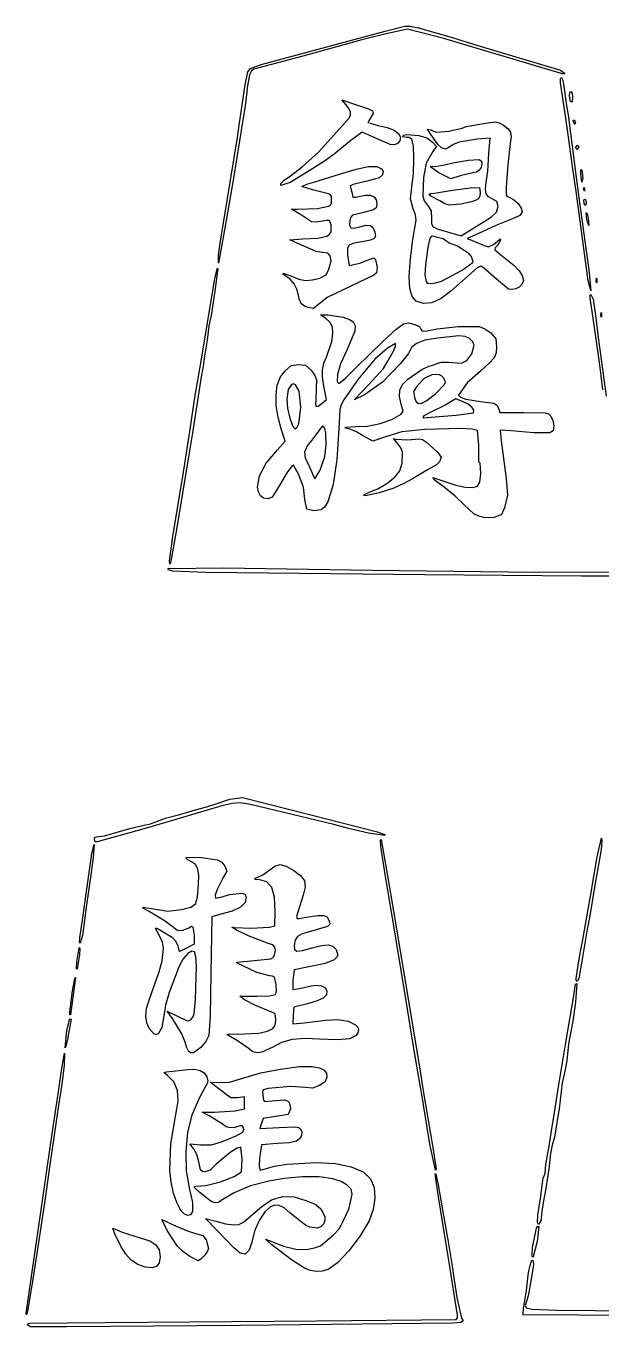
# Model space of a CAD drawing. Extents: x 42 to 612, y 45 to 848.
# Drawn here: x 351.7 to 449.2, y 491.2 to 711.7 of the extents above; entities that cross this region are included whole.
import ezdxf

# ---------------------------------------------------------------- set-up
doc = ezdxf.new("R2010")
doc.units = 0
doc.layers.get('0').update_dxf_attribs({"linetype": 'CONTINUOUS'})

msp = doc.modelspace()

# ---------------------------------------------------------------- linework, layer by layer
at = {"color": 7}
for points in [[(384.270515, 672.835417), (384.556265, 674.952083), (387.478429, 692.811458), (387.739625, 694.53125), (388.813649, 701.781564), (389.265504, 703.957521), (389.673333, 704.505446), (391.482395, 705.202695), (406.4, 709.227592), (412.485417, 710.851779), (415.814404, 711.72506), (416.673348, 711.732998), (418.171974, 711.439694), (423.8625, 709.760386), (428.228125, 708.438843), (442.184896, 704.259958), (442.9125, 703.731268), (442.805846, 703.588017), (442.549386, 703.609819), (440.234282, 704.315341), (436.297917, 705.498065), (429.023727, 707.649191), (422.421182, 709.594757), (416.275123, 711.200005), (412.659856, 710.406255), (409.475755, 709.612505), (408.579214, 709.364876), (399.388542, 706.830459), (390.247029, 704.44577), (389.865896, 704.110566), (389.530908, 703.436339), (389.202083, 701.619303), (388.826587, 698.59538), (387.337909, 689.107297), (386.815965, 685.932297), (385.592611, 678.788547), (384.265831, 671.52983), (384.270594, 672.835422)], [(443.882648, 698.940973), (443.712203, 699.88334), (443.794092, 700.394036), (443.970833, 700.616667), (444.157709, 700.344643), (444.235417, 699.690625), (444.173213, 698.844742), (443.882648, 698.940973)], [(417.73049, 665.11106), (417.060195, 665.895094), (416.665939, 667.26094), (416.549284, 669.198171), (416.711897, 671.696364), (417.150815, 675.216619), (417.728374, 678.806441), (417.619286, 679.706437), (417.2594, 680.742955), (416.784764, 682.436127), (417.013972, 684.420373), (417.289536, 686.760525), (417.37788, 689.278538), (417.280169, 691.394908), (416.997568, 692.530127), (416.592226, 692.811231), (416.142567, 692.854644), (415.517939, 692.960784), (415.609008, 693.225915), (416.185482, 693.363191), (418.206846, 693.201534), (419.555189, 692.775972), (420.473108, 692.09661), (421.208359, 691.309525), (420.582487, 690.472968), (419.45769, 688.508299), (418.975963, 686.064536), (418.866346, 682.949681), (419.129792, 682.097855), (419.656525, 681.363165), (420.303325, 680.381603), (420.372884, 679.123991), (420.356744, 678.216798), (420.640695, 677.678056), (421.507444, 677.276824), (423.239724, 676.782164), (425.394676, 676.192349), (427.085601, 677.225838), (429.296248, 678.597637), (430.529894, 679.388349), (431.348912, 680.203734), (431.644848, 681.135719), (431.410004, 681.962499), (430.63668, 682.46226), (429.997579, 682.761435), (429.62748, 683.296031), (429.511222, 684.107915), (429.633724, 685.238954), (429.893465, 687.122869), (430.085923, 690.120916), (430.288515, 692.722085), (428.067893, 692.530672), (425.051432, 692.030215), (424.001274, 691.64051), (423.26261, 691.159575), (422.733391, 690.848938), (422.058862, 691.105756), (421.428915, 691.640024), (420.910782, 692.37202), (419.98474, 693.790885), (419.647132, 694.239695), (420.158704, 694.137487), (421.18407, 693.742509), (423.280655, 693.88409), (425.522073, 694.445438), (426.24412, 694.705288), (429.154537, 695.188509), (431.120471, 695.483044), (431.837809, 695.31338), (432.562212, 694.917796), (433.336621, 694.320668), (433.742888, 693.714608), (433.84089, 692.935058), (433.690527, 691.817453), (433.260712, 688.181202), (432.979539, 684.41515), (432.97557, 683.101104), (433.14919, 682.864959), (433.491428, 682.740816), (434.261445, 682.347172), (435.008787, 681.662295), (435.555946, 680.886505), (435.725358, 680.220123), (435.329753, 679.61524), (434.049329, 679.035591), (431.271204, 677.91638), (428.228495, 676.535347), (426.376412, 675.702635), (427.434745, 675.313504), (429.249099, 674.53732), (430.02454, 674.297044), (430.884039, 674.693458), (431.893054, 675.557365), (431.993596, 675.676886), (432.044078, 675.456064), (431.535787, 674.555161), (431.13923, 674.134222), (431.073375, 673.797746), (432.074611, 672.961559), (434.357251, 671.16701), (435.190027, 670.247903), (435.69128, 669.436883), (435.926891, 668.595374), (435.647491, 667.919728), (435.215242, 667.459914), (434.657818, 667.165089), (434.030649, 667.054247), (433.389273, 667.146383), (431.337482, 668.823918), (429.189991, 670.769063), (428.736628, 671.012459), (428.062575, 670.72133), (423.641732, 666.819281), (421.980334, 665.546815), (420.423737, 664.832872), (418.998347, 664.685075), (417.73057, 665.11106)], [(444.404327, 695.457292), (444.372048, 695.737583), (444.508308, 695.854167), (444.764583, 695.457292), (444.660602, 695.060417), (444.404327, 695.457292)], [(444.764583, 691.075987), (445.029167, 691.488478), (445.216042, 691.48279), (445.29375, 691.2395), (445.029167, 690.827009), (444.764583, 691.075977)], [(421.613542, 686.874439), (420.224029, 687.807402), (420.263029, 687.975103), (420.799683, 687.932589), (422.254892, 688.169696), (424.259375, 688.575357), (426.620067, 688.979196), (428.456196, 689.109681), (428.797985, 688.851754), (428.889583, 688.34068), (428.773299, 687.749156), (428.450798, 687.279566), (427.96169, 686.969932), (427.345607, 686.85827), (425.185417, 686.329103), (423.601647, 685.820206), (421.613542, 686.874439)], [(445.848793, 685.270833), (445.671046, 686.59375), (445.635803, 687.439673), (445.836119, 687.315652), (446.013893, 685.992736), (445.848793, 685.270833)], [(421.745833, 682.095833), (420.224479, 682.888451), (419.89375, 683.154167), (420.169869, 683.341029), (420.833709, 683.41875), (423.566934, 683.826618), (426.926454, 684.289639), (428.492708, 684.344792), (428.572374, 683.528507), (428.541206, 682.915994), (428.300859, 682.458344), (427.834822, 682.137354), (427.126585, 681.934816), (425.317708, 681.557771), (423.364925, 681.365832), (422.59594, 681.603198), (421.745833, 682.095833)], [(446.108667, 684.102248), (446.161689, 684.376909), (446.268528, 684.262101), (446.247626, 683.754983), (446.10864, 684.102248)], [(446.228047, 681.644224), (446.187116, 682.283632), (446.374361, 682.371847), (446.51504, 682.264852), (446.548722, 681.653521), (446.42106, 681.305547), (446.228047, 681.644235)], [(446.645877, 678.805057), (446.556739, 680.086638), (446.736761, 679.941292), (446.910037, 679.185427), (446.991237, 677.948675), (446.645877, 678.805057)], [(422.036214, 668.502812), (425.522152, 670.377604), (427.420405, 671.702979), (427.122008, 672.670393), (426.759714, 673.146612), (426.414539, 673.356223), (425.402031, 674.025994), (424.670564, 674.49315), (424.0158, 674.687452), (423.450835, 674.843371), (422.935294, 675.218241), (422.343527, 675.637635), (421.379888, 675.882332), (420.553065, 676.135705), (420.27729, 676.041878), (420.062237, 675.730495), (419.721374, 674.243421), (419.344422, 671.251197), (419.213877, 669.556163), (419.339924, 668.918999), (419.45388, 668.452649), (419.607127, 668.156237), (420.232046, 668.06858), (421.113426, 668.1855), (422.036108, 668.502812)], [(375.972911, 621.109375), (376.614023, 625.585252), (378.202105, 635.39751), (379.547379, 643.731885), (380.214023, 648.456417), (380.708318, 651.366834), (381.254921, 654.579802), (383.611459, 668.602718), (383.979785, 670.34024), (384.097895, 670.694059), (384.148483, 670.616486), (383.664799, 666.780028), (383.019453, 662.643071), (382.641602, 660.92328), (382.521957, 659.917498), (382.357466, 658.46229), (381.924131, 655.798816), (381.66693, 654.059499), (381.285956, 651.914442), (380.485459, 646.774593), (379.842866, 642.805843), (379.171009, 638.704802), (377.144169, 626.403132), (376.210296, 621.054024), (376.025325, 620.500119), (375.972917, 621.109375)], [(448.246103, 668.602036), (448.285314, 668.97204), (448.379559, 668.932765), (448.379559, 668.271307), (448.285314, 668.232032), (448.246103, 668.602036)], [(429.419941, 628.398672), (428.360655, 628.663044), (427.526476, 629.050288), (425.899871, 630.587226), (424.37894, 632.067914), (422.478465, 633.572203), (421.025585, 634.673213), (420.580794, 635.184335), (422.761913, 634.48856), (424.462681, 633.905921), (426.051768, 633.572388), (427.342723, 633.513386), (428.149094, 633.754342), (428.515992, 634.439533), (428.694241, 635.878602), (428.575999, 637.645648), (428.392934, 637.844086), (428.374942, 640.703014), (428.122133, 643.170201), (427.270201, 643.418433), (425.305908, 643.538713), (419.233403, 643.368718), (415.312093, 642.971499), (412.545795, 642.111683), (410.392668, 641.349815), (408.788738, 642.296282), (407.553372, 643.007482), (406.515358, 643.388376), (405.796062, 643.584142), (405.807704, 643.767763), (407.534507, 643.868304), (409.516183, 643.934397), (411.632956, 644.352386), (413.61696, 645.049431), (415.20028, 645.952665), (415.532967, 646.450479), (415.233035, 647.643062), (414.938263, 648.939176), (415.005599, 650.008357), (415.462588, 650.95665), (416.336797, 651.889995), (418.714317, 653.49673), (419.910445, 654.083523), (420.728272, 654.314398), (421.402616, 654.605016), (422.027006, 654.778795), (423.24147, 654.746013), (425.437961, 654.607662), (426.341355, 655.025095), (427.201939, 656.182542), (427.567831, 657.656864), (427.343041, 658.195084), (426.802603, 658.749384), (426.060314, 659.098784), (424.993091, 659.224898), (421.350122, 658.813548), (419.233456, 658.462491), (417.83471, 657.919031), (416.984498, 657.234305), (416.433317, 656.233791), (415.102966, 654.538738), (412.043642, 651.367337), (408.993499, 649.203363), (407.253281, 648.347012), (409.674113, 650.940484), (412.221997, 653.708053), (412.82911, 654.757125), (413.906123, 656.59926), (414.232672, 657.463458), (414.254368, 657.92635), (412.916661, 657.141955), (410.766657, 655.25179), (407.937679, 651.899467), (405.486658, 648.366485), (405.057663, 647.55141), (404.818956, 646.724217), (404.643246, 643.471694), (404.3358, 638.250777), (403.695323, 634.029455), (402.78349, 631.092184), (402.245089, 630.193897), (401.661974, 629.723282), (400.40851, 629.578608), (399.241777, 629.850018), (398.918747, 631.489852), (398.649349, 633.544606), (397.813953, 635.802005), (396.999725, 637.288355), (396.618539, 637.026126), (395.970522, 636.182529), (394.194956, 633.217026), (393.348395, 631.885907), (392.642699, 631.571794), (391.907474, 631.721495), (391.367804, 632.12935), (391.025724, 632.753344), (390.883193, 633.551486), (391.205085, 635.502232), (392.349646, 637.645648), (394.291132, 639.87344), (395.553115, 641.348677), (394.881523, 643.444389), (394.360718, 645.404819), (394.051684, 647.418827), (394.01459, 649.295252), (394.234961, 650.8428), (394.73214, 652.1382), (395.525466, 653.258129), (396.561919, 654.187134), (397.803635, 654.380226), (399.028364, 654.236769), (399.969302, 653.386954), (400.599169, 652.509728), (400.884099, 651.822923), (400.766148, 648.427419), (400.696695, 647.600252), (400.817794, 647.238434), (401.175035, 647.314793), (401.814004, 647.802129), (402.548143, 648.43361), (402.114517, 650.682939), (401.871154, 652.259829), (401.860306, 653.485273), (402.103987, 654.581204), (402.624528, 655.769606), (403.485403, 658.283148), (403.666166, 659.60194), (403.55864, 660.669732), (403.153827, 661.519881), (402.442892, 662.185752), (401.560374, 662.781065), (402.723985, 662.769846), (405.40977, 662.387788), (406.48173, 662.014114), (407.0926, 661.594147), (407.40031, 660.900055), (407.352447, 660.001403), (406.040908, 656.928905), (404.913597, 654.472143), (404.434357, 652.660752), (404.357628, 651.435546), (404.629858, 651.139398), (405.665146, 651.936032), (407.615708, 653.851377), (412.095976, 658.28314), (414.325514, 660.305515), (415.589667, 661.253681), (416.470227, 661.433711), (417.549092, 661.151676), (418.319003, 660.804606), (418.571971, 660.37456), (418.758158, 660.018127), (419.564159, 660.041886), (421.303027, 660.41501), (424.847385, 660.824532), (428.430743, 660.825855), (429.38954, 660.431284), (430.377256, 659.726421), (431.227389, 658.729738), (431.385371, 657.411928), (431.312558, 656.353497), (430.961244, 655.505243), (430.132173, 654.56531), (428.626138, 653.231863), (426.377179, 651.265533), (424.921971, 649.152121), (425.273496, 648.837981), (426.169481, 648.513364), (428.643124, 648.10146), (430.930764, 647.818859), (431.415216, 647.497443), (431.690992, 646.970261), (431.946288, 646.244482), (435.998038, 646.244482), (439.569516, 646.159868), (440.189964, 645.973602), (440.555671, 645.619854), (440.922384, 644.88537), (441.061554, 643.971261), (440.940402, 643.099089), (440.380702, 642.776377), (437.668723, 642.787489), (433.811892, 643.102238), (431.986187, 643.235085), (432.161236, 641.432531), (432.984593, 635.016465), (433.240947, 632.23834), (432.742869, 630.083785), (432.206003, 628.920994), (430.963811, 628.407385), (429.419888, 628.398654)], [(449.039694, 662.78125), (449.078906, 663.151254), (449.17315, 663.111979), (449.17315, 662.450521), (449.078906, 662.411246), (449.039694, 662.78125)], [(397.90497, 644.326279), (398.219824, 647.13761), (397.960189, 649.870755), (397.326935, 650.925358), (396.971388, 651.062068), (396.623646, 650.960124), (396.053045, 650.105547), (395.817804, 648.492038), (395.969569, 646.934171), (396.342949, 645.292458), (396.815098, 643.994095), (397.263117, 643.466384), (397.602525, 643.718981), (397.90497, 644.326279)], [(419.580801, 648.280054), (421.113559, 649.473669), (422.505875, 650.939566), (422.724792, 651.43738), (422.433618, 652.064019), (422.058174, 652.457904), (421.580363, 652.678699), (420.413259, 652.62864), (419.123495, 651.969034), (417.902231, 650.755099), (417.328165, 649.783125), (417.485327, 648.748181), (417.776819, 648.044919), (418.164063, 647.745675), (418.735801, 647.830686), (419.580801, 648.280054)], [(424.538378, 645.758892), (427.476311, 646.17823), (427.51293, 646.633631), (427.184794, 647.154411), (426.567732, 647.65831), (425.737708, 648.06299), (424.478212, 648.515904), (422.649571, 647.465164), (420.104173, 646.237365), (419.04584, 645.646206), (418.910003, 645.430677), (419.011391, 645.329579), (420.229295, 645.41033), (424.538378, 645.758892)], [(401.512114, 636.443019), (402.306552, 638.758123), (402.525151, 640.688259), (402.474245, 642.738144), (402.280014, 643.537742), (402.016357, 643.913741), (401.707456, 643.764569), (401.360481, 643.274005), (400.231451, 641.746592), (399.291307, 640.568852), (398.866545, 639.507741), (398.943036, 638.47867), (399.506678, 637.397106), (400.17155, 635.859613), (400.581865, 634.999717), (401.512114, 636.443019)], [(408.877241, 632.295456), (409.816776, 632.746041), (411.254972, 633.287749), (412.805615, 634.208181), (414.157795, 635.292576), (415.000625, 636.32625), (415.356913, 637.623211), (415.422636, 639.513845), (415.154666, 640.250339), (414.535937, 641.072875), (413.895805, 641.79532), (414.3375, 641.734122), (416.290919, 641.577912), (418.329295, 641.76238), (418.852271, 641.64927), (419.51992, 641.201701), (421.410553, 639.438518), (422.010417, 638.64961), (421.708501, 637.856495), (421.204655, 637.38125), (419.692587, 636.50585), (417.115625, 635.002725), (415.660417, 634.210563), (413.947742, 633.387021), (411.495346, 632.609992), (409.469537, 632.181182), (408.937513, 632.125355), (408.877241, 632.295456)], [(444.863881, 550.267188), (445.163469, 552.185417), (445.558069, 554.566667), (445.944731, 556.551042), (447.282094, 564.223958), (448.442794, 570.911011), (449.129176, 574.086011), (449.217256, 573.618069), (449.091976, 572.178656), (448.466871, 568.589583), (448.08185, 566.472917), (447.162661, 560.916667), (446.741153, 558.667708), (445.833103, 553.24375), (445.327511, 550.267188), (445.011334, 549.804167), (444.851525, 549.940189), (444.863961, 550.267188)], [(360.769747, 557.2125), (361.292008, 560.652083), (362.074275, 566.208333), (362.811669, 571.460551), (363.183858, 573.000188), (363.026378, 570.800098), (362.630032, 567.795833), (361.931717, 562.76875), (361.226232, 557.609375), (360.851027, 556.286458), (360.710374, 556.403669), (360.769747, 557.2125)], [(390.084522, 537.885217), (389.290772, 538.503654), (387.482239, 539.743438), (385.682225, 540.801507), (386.109766, 540.90107), (387.436122, 540.868791), (391.08216, 541.051512), (392.597455, 541.376103), (393.50151, 541.794224), (393.847638, 542.397474), (393.96453, 543.362621), (393.867852, 544.302738), (393.434067, 544.512235), (390.399773, 545.764879), (388.650771, 546.697853), (387.879114, 547.272766), (390.773894, 547.313776), (392.902202, 547.374233), (393.930611, 547.554944), (394.069623, 548.14761), (394.012394, 549.264046), (393.736301, 550.527564), (393.440841, 550.700019), (392.906197, 550.74611), (390.78953, 551.330125), (388.275989, 552.477517), (387.44951, 552.868994), (387.316186, 552.992581), (387.416913, 553.084762), (390.87208, 553.389033), (393.139983, 553.633137), (393.527889, 553.860097), (393.731036, 554.251257), (393.914365, 555.03191), (393.821364, 555.632223), (393.467669, 556.017721), (392.868944, 556.153902), (389.437695, 557.447794), (387.439482, 558.40675), (386.556197, 558.988516), (386.993104, 558.953273), (389.762762, 558.799074), (392.906197, 559.011349), (393.832239, 559.221693), (393.857639, 561.590402), (393.734078, 564.057006), (393.280635, 565.737057), (392.465534, 566.696648), (391.257049, 567.001819), (390.556327, 567.074473), (390.392735, 567.266402), (391.053717, 567.530985), (391.764255, 567.841871), (392.773985, 568.589319), (393.801785, 569.342773), (394.711872, 569.595714), (395.724142, 569.348938), (397.058436, 568.603077), (398.227047, 567.718072), (398.839928, 566.823648), (398.951847, 565.772803), (398.617546, 564.41848), (398.061736, 562.636247), (397.636683, 561.370983), (397.459861, 560.777655), (397.570008, 560.473886), (398.004718, 560.436157), (398.80159, 560.640891), (401.089495, 560.985009), (402.111369, 560.946565), (402.680329, 560.756726), (403.080141, 559.926411), (403.112102, 559.482308), (402.735309, 559.13356), (399.844339, 558.250196), (398.456759, 557.840356), (397.657558, 557.415091), (397.265472, 556.818932), (397.099155, 555.896463), (397.132519, 555.195237), (397.533521, 554.909143), (398.478216, 555.0145), (400.142684, 555.487681), (401.726585, 555.907549), (402.850059, 556.006397), (403.631215, 555.776051), (404.188189, 555.208361), (404.460472, 554.249299), (404.272433, 553.837634), (403.860423, 553.465974), (402.341159, 552.826978), (399.855875, 552.300854), (397.089842, 551.757559), (396.875026, 550.029671), (396.875026, 548.434525), (397.999506, 548.608568), (399.961894, 549.041955), (400.899074, 549.189037), (401.738306, 549.07008), (402.359389, 548.723423), (402.642229, 548.187351), (402.543962, 547.51822), (402.016542, 546.968124), (400.978185, 546.482958), (399.347002, 546.008613), (397.007318, 545.425789), (396.926753, 544.025561), (396.84616, 542.625306), (398.778836, 542.789586), (402.471943, 543.241733), (404.442745, 543.339258), (406.215506, 543.044724), (407.495375, 542.444517), (407.858357, 542.056796), (407.987526, 541.625076), (407.896139, 541.088157), (407.614967, 540.653049), (406.441037, 540.078216), (404.381335, 539.88044), (401.351512, 540.039507), (398.879642, 540.140551), (396.749826, 539.947617), (394.948225, 539.458323), (393.46087, 538.670235), (391.638129, 537.800894), (390.815909, 537.721122), (390.084601, 537.88527)], [(360.274209, 553.111458), (360.65669, 555.492708), (360.734636, 555.566262), (360.765064, 555.342848), (360.71048, 554.301978), (360.329771, 551.920833), (360.255159, 551.792563), (360.220154, 551.966977), (360.274209, 553.111458)], [(438.342617, 510.167864), (438.727903, 512.304109), (438.845351, 512.973135), (439.064903, 514.819768), (439.276516, 516.46582), (439.439315, 516.820891), (439.598514, 517.311455), (439.734351, 518.742321), (440.11887, 520.963737), (440.271932, 521.889778), (440.754082, 524.800195), (441.185538, 527.57832), (441.887504, 531.943945), (442.541448, 536.044987), (443.055666, 539.087695), (443.841399, 543.717903), (444.386176, 547.025195), (444.631604, 548.612695), (444.745428, 549.35591), (444.987415, 549.432903), (444.730346, 546.308439), (444.290344, 543.056445), (443.98819, 541.601237), (443.557131, 539.219987), (443.26003, 536.338463), (442.868738, 534.325195), (442.51454, 532.605403), (441.983786, 528.22004), (441.633742, 526.235665), (441.183633, 523.411133), (440.7721, 522.02207), (440.520799, 520.633008), (440.254628, 518.05332), (439.691939, 514.352858), (439.436907, 513.221499), (439.079587, 511.233394), (438.857575, 509.206791), (438.482502, 508.594704), (438.304146, 508.934508), (438.342617, 510.167864)], [(358.265677, 538.55911), (358.570371, 541.470876), (359.085303, 543.453902), (359.294642, 543.387756), (358.680808, 540.021277), (358.393921, 538.796468), (358.303142, 538.522413), (358.265677, 538.55911)], [(351.663741, 493.580155), (353.582314, 506.809322), (355.888766, 522.419739), (357.185436, 531.150989), (357.737331, 535.053593), (358.182598, 537.63328), (358.130449, 535.596888), (357.720291, 532.341614), (357.219303, 529.166614), (355.60082, 517.921822), (354.94005, 513.423905), (353.871292, 506.280155), (352.687149, 498.607239), (351.915783, 493.933612), (351.735443, 493.2689), (351.663741, 493.580155)], [(352.359897, 491.27447), (351.907803, 491.61065), (351.986199, 491.785063), (352.281368, 491.860417), (365.047514, 491.974637), (400.844792, 492.259302), (424.558444, 492.521081), (424.739842, 492.766615), (424.75757, 493.22863), (423.324983, 502.179167), (421.472291, 513.611363), (420.978076, 517.183238), (421.026627, 517.229884), (421.136905, 516.890767), (421.493961, 515.295356), (422.412779, 510.116667), (423.108527, 506.015625), (423.775304, 501.914583), (424.006312, 500.327083), (424.666791, 496.226042), (425.463346, 492.698273), (425.715705, 492.269357), (425.294462, 491.99882), (423.929768, 491.885473), (388.01258, 491.45489), (358.511538, 491.229333), (352.359976, 491.27447)], [(386.871051, 504.625769), (383.980002, 507.611089), (382.059392, 509.636051), (383.845329, 509.169855), (385.473231, 508.723053), (386.8792, 508.533956), (387.714675, 508.602747), (388.531497, 508.979249), (391.583175, 511.623231), (393.24751, 512.761548), (395.113563, 513.327915), (397.085317, 513.3086), (399.066703, 512.690004), (400.786494, 511.963326), (401.622234, 511.247919), (402.276045, 509.960404), (402.283718, 509.268413), (402.034005, 508.651748), (401.580562, 508.192564), (400.977126, 507.973013), (399.735066, 508.119989), (398.992751, 508.512286), (398.290732, 509.078918), (396.372503, 510.583233), (395.381533, 511.407145), (394.569315, 511.830399), (393.832054, 511.885036), (393.0659, 511.603096), (392.097921, 510.72333), (391.157116, 509.263676), (390.378183, 507.478348), (389.8959, 505.621555), (389.475054, 504.233101), (388.802854, 503.595164), (387.920971, 503.721449), (386.871078, 504.625716)], [(379.399218, 503.203263), (378.250873, 504.048474), (377.276413, 505.01042), (375.596706, 507.574762), (374.651058, 509.462881), (377.085728, 508.328427), (379.129131, 507.445089), (380.623154, 507.005061), (381.605314, 506.740636), (382.157235, 505.976281), (382.588558, 504.531233), (382.374299, 503.980397), (381.868892, 503.28785), (381.278342, 502.695157), (380.808627, 502.443909), (379.399218, 503.203263)], [(371.872933, 501.38121), (370.601081, 501.827059), (369.487265, 502.556754), (368.544131, 503.559657), (367.784221, 504.825159), (366.722554, 507.007971), (366.355048, 508.000159), (367.935775, 507.312295), (371.160543, 506.259148), (372.624324, 505.816738), (373.626592, 505.170943), (374.202325, 504.287843), (374.386475, 503.133598), (374.239843, 502.125456), (373.785977, 501.507072), (373.003974, 501.263867), (371.872933, 501.38121)]]:
    msp.add_lwpolyline(points, close=True, dxfattribs=at)
for points in [[(446.912365, 668.518607), (444.893806, 683.286405), (444.245259, 687.916614), (443.436719, 693.737447), (442.780658, 698.367655), (442.225933, 702.127832), (442.212439, 702.816296), (442.34825, 702.997864), (442.582591, 702.550967), (442.778489, 701.47651), (443.193884, 698.632239), (443.565227, 696.250989), (444.876502, 686.06453), (445.420194, 681.831197), (447.047832, 669.982634), (447.340752, 666.856503), (446.912233, 668.518607), (446.912233, 668.518607)], [(394.828527, 684.69851), (394.818473, 685.022517), (395.417066, 685.610344), (396.475955, 686.329159), (398.45824, 687.843036), (401.240995, 690.40765), (404.281455, 693.750152), (406.331976, 696.071495), (406.612566, 696.564348), (406.624208, 697.138248), (406.375261, 697.752163), (405.87385, 698.365057), (405.178869, 699.218886), (407.299663, 698.51057), (409.68205, 697.706242), (410.337979, 697.346771), (410.459185, 696.919993), (410.105781, 696.312851), (409.575265, 695.403145), (411.301406, 694.872216), (412.850171, 694.517418), (414.016481, 694.056315), (414.770014, 693.5049), (415.080476, 692.87916), (415.000625, 692.269989), (414.591262, 691.801594), (414.062862, 691.576293), (413.357219, 691.642254), (410.633598, 692.855887), (408.580775, 693.736201), (406.705276, 692.34843), (403.875928, 690.033325), (402.375926, 688.955974), (399.936309, 687.337647), (398.462765, 686.471682), (396.395258, 685.226457), (394.828421, 684.69851), (394.828421, 684.69851)], [(399.482204, 664.026437), (398.846066, 664.236024), (398.353598, 664.643853), (398.009586, 665.244108), (397.818901, 666.030974), (397.563155, 667.107338), (397.091641, 668.0323), (396.405709, 668.803889), (395.506681, 669.420138), (395.162722, 669.683372), (395.20405, 669.853084), (396.788719, 669.279583), (397.891318, 668.821362), (399.007304, 668.627385), (400.18036, 668.695238), (401.454223, 669.022517), (402.533855, 669.553176), (402.969624, 670.543871), (403.335596, 671.909375), (403.198753, 672.769271), (402.80291, 673.250932), (401.844457, 673.366327), (400.804459, 673.511075), (399.917708, 673.891493), (397.734896, 674.85201), (396.345833, 675.490201), (398.528646, 675.675684), (401.110926, 675.760129), (402.649425, 676.118922), (403.085062, 676.429406), (403.329114, 676.84232), (403.334934, 678.020575), (403.088978, 678.765975), (402.596059, 678.796828), (400.896085, 678.464935), (400.049947, 678.567242), (398.330155, 679.69457), (396.610364, 680.688012), (397.734843, 680.670126), (401.047347, 680.830011), (402.892498, 681.171406), (403.236483, 681.392132), (403.385867, 681.718852), (403.398302, 682.88485), (403.134539, 683.213015), (402.692976, 683.365894), (400.209464, 683.995243), (398.384712, 684.545153), (399.247651, 684.907992), (400.442456, 685.270831), (404.780433, 686.608919), (407.599409, 687.469854), (409.666996, 687.90671), (411.071616, 687.931237), (411.901772, 687.555196), (412.170324, 687.101004), (412.03589, 686.530954), (411.467221, 685.975334), (410.07075, 685.579197), (407.060823, 684.877951), (406.593331, 684.636804), (406.63077, 684.404897), (406.929008, 683.334967), (407.03074, 682.725928), (407.52432, 682.743311), (409.178654, 683.065785), (410.04445, 683.04319), (410.681858, 682.737406), (411.05201, 682.181638), (411.116039, 681.409105), (410.957104, 680.925899), (410.552979, 680.577014), (408.6488, 680.089403), (406.950836, 679.681574), (406.65998, 679.341008), (406.510569, 678.766645), (406.444238, 677.954601), (406.666938, 677.533215), (407.237406, 677.466318), (408.21438, 677.717736), (409.252949, 677.967529), (409.99373, 677.906085), (410.483897, 677.516084), (410.770731, 676.780214), (410.843651, 676.131469), (410.633836, 675.718679), (410.025056, 675.444256), (408.901133, 675.210608), (407.199941, 674.910404), (406.390157, 674.614456), (406.144413, 674.058501), (406.135152, 672.978278), (406.398307, 671.116503), (408.214618, 671.513408), (410.25572, 672.344638), (410.600631, 672.423807), (410.889662, 672.156678), (411.162235, 670.815953), (411.04992, 669.872192), (410.566923, 669.509665), (402.695569, 665.724763), (400.371257, 663.879223), (399.48194, 664.026435), (399.48194, 664.026437)], [(449.40238, 650.081247), (449.11999, 652.462497), (448.830536, 654.711456), (447.816626, 661.816288), (447.247375, 665.586601), (447.21118, 666.034524), (447.347652, 666.220831), (447.72262, 665.41705), (448.102747, 663.045831), (448.374209, 660.929164), (448.604317, 658.944789), (449.92263, 649.022914)], [(445.754437, 618.47399), (419.232339, 618.704257), (382.043882, 619.082849), (376.556265, 619.359683), (375.762224, 619.553331), (375.762224, 619.79651), (385.03706, 619.897184), (410.36848, 619.511527), (437.922479, 619.17884), (453.427751, 619.233582)], [(450.429069, 618.461211), (445.75412, 618.473911), (445.75412, 618.473911)], [(363.272917, 573.879028), (363.345942, 574.231241), (363.521519, 574.28802), (364.948364, 574.488389), (369.225195, 575.707298), (371.676189, 576.2625), (372.735369, 576.526448), (375.276348, 577.448601), (377.731443, 578.114583), (379.992758, 578.776042), (382.435179, 579.43914), (383.720393, 579.824665), (386.19012, 580.681862), (388.330863, 580.948588), (396.345833, 578.954688), (410.960755, 575.197552), (412.461075, 574.722387), (412.529655, 574.624306), (412.437262, 574.53866), (409.7011, 574.918575), (406.30684, 575.718464), (403.802718, 576.385531), (392.509375, 579.115476), (389.685715, 579.799), (387.948144, 580.072553), (386.566463, 579.97807), (384.810556, 579.557462), (373.591667, 576.246731), (371.475, 575.632739), (363.735937, 573.458816), (363.376766, 573.474691), (363.272917, 573.87916), (363.272917, 573.87916)], [(420.054775, 522.219158), (418.813245, 529.958221), (418.064897, 534.456137), (417.259611, 539.086346), (416.045888, 546.494679), (413.677894, 560.914471), (412.503408, 567.910054), (411.770592, 572.644958), (411.695291, 573.662493), (411.805226, 573.855559), (412.864274, 568.056765), (413.927846, 561.708221), (415.654913, 551.257179), (418.429996, 534.588429), (418.96284, 531.281137), (420.565739, 521.623846), (421.109114, 518.390955), (421.126311, 517.893829), (421.015319, 517.787387), (420.054881, 522.219158), (420.054881, 522.219158)], [(379.200833, 537.950701), (378.883333, 538.561994), (378.641636, 539.525157), (378.039101, 540.922342), (376.487108, 543.502241), (375.601018, 544.776951), (377.442042, 543.852947), (378.942388, 543.120845), (379.303015, 543.149578), (379.64999, 543.389926), (379.945239, 543.731053), (380.137379, 544.281678), (380.37307, 546.761326), (380.541821, 552.344352), (380.445724, 553.968417), (380.22956, 554.802463), (379.765481, 554.951371), (379.079998, 554.511236), (378.310563, 553.608849), (377.594601, 552.371022), (375.888276, 547.917291), (375.317332, 545.77324), (375.022613, 543.972062), (374.67921, 542.013987), (374.104694, 540.962824), (373.750522, 540.794443), (373.362299, 540.873368), (372.515289, 541.800389), (372.103227, 542.779294), (371.964479, 543.906631), (372.09902, 545.192744), (372.506822, 546.647952), (373.477314, 549.407159), (374.158669, 551.259243), (374.70297, 553.312542), (374.954059, 555.455085), (374.770094, 556.476773), (374.269318, 557.499943), (373.591667, 558.782008), (373.678529, 558.869718), (374.049052, 558.717185), (376.300974, 557.340082), (376.996669, 556.697833), (377.377537, 555.826639), (377.609232, 554.84694), (378.907754, 555.504959), (380.20625, 556.162951), (380.20625, 557.613688), (379.97302, 558.986452), (379.679703, 559.092814), (379.266979, 558.814552), (378.142659, 558.419423), (377.517554, 558.397992), (377.16333, 558.535575), (375.246874, 559.986921), (372.416096, 561.684011), (371.575886, 562.167775), (371.451743, 562.408414), (373.27414, 562.120812), (375.70754, 561.730684), (378.019628, 562.001141), (379.561513, 562.407435), (380.368889, 562.973246), (380.718563, 564.104764), (380.887446, 566.208122), (380.919381, 567.780064), (380.758806, 568.869063), (380.36963, 569.594286), (379.715739, 570.074875), (378.903309, 570.542341), (378.81605, 570.806315), (381, 570.831451), (384.08192, 570.40616), (384.833442, 569.99169), (385.346575, 569.344149), (385.667409, 568.497561), (385.057756, 567.437138), (384.019002, 565.362778), (383.73222, 564.415199), (383.742009, 563.90704), (384.884824, 564.116802), (386.159322, 564.511243), (388.336181, 564.761327), (388.771553, 564.552121), (388.962874, 564.091455), (388.797483, 563.191395), (387.982381, 562.374018), (386.587206, 561.686657), (384.681518, 561.176752), (383.139024, 560.762468), (382.943312, 551.154309), (382.832901, 543.96595), (382.612027, 540.634846), (382.122997, 539.597653), (381.277707, 538.60319), (380.016597, 537.698474), (379.586913, 537.690536), (379.20078, 537.950569), (379.20078, 537.950569)], [(359.079956, 544.644792), (359.556021, 548.198966), (359.893682, 549.995593), (360.011501, 550.452819), (360.066376, 550.44594), (359.184652, 544.115493), (359.111283, 544.161795), (359.079956, 544.644659), (359.079956, 544.644659)], [(377.911228, 510.977515), (377.184708, 512.323953), (376.63165, 513.92328), (376.253587, 515.746709), (376.05208, 517.765348), (376.184874, 522.272869), (377.042362, 527.2151), (377.410927, 529.482976), (377.304988, 531.314925), (376.714332, 532.758729), (375.628852, 533.862174), (374.983666, 534.383165), (375.44846, 534.476616), (379.051899, 534.855155), (380.180347, 534.923339), (381.139435, 534.72297), (381.867436, 534.277676), (382.302623, 533.611032), (382.444837, 532.935418), (382.347391, 532.500099), (381.034793, 530.126919), (379.726402, 527.120908), (379.027029, 524.221657), (378.715244, 520.943231), (378.804196, 517.672558), (379.307064, 514.796617), (379.854777, 512.333743), (379.838109, 510.793259), (379.534526, 510.254462), (379.053593, 510.11119), (378.483204, 510.355003), (377.911334, 510.977515), (377.911334, 510.977515)], [(398.860539, 501.17203), (396.611581, 502.610755), (393.314132, 505.125117), (392.255825, 506.113759), (392.702574, 505.945325), (395.266704, 504.947449), (397.387313, 504.39447), (399.162429, 504.383358), (400.55673, 504.626695), (401.565666, 504.992931), (403.746811, 506.846919), (404.688728, 507.867973), (405.078248, 508.499269), (405.452395, 509.302068), (406.378013, 511.385899), (406.930331, 513.762969), (406.717474, 514.57815), (406.087633, 515.287525), (405.053853, 515.880853), (403.62923, 516.347895), (401.344315, 516.651002), (398.452896, 516.669787), (395.43609, 516.422852), (392.775123, 515.928742), (389.714555, 515.134834), (386.91275, 513.972704), (384.722767, 512.651163), (384.259005, 512.314957), (383.686659, 512.272677), (383.028084, 512.520644), (382.305586, 513.055076), (380.802727, 514.276155), (380.231306, 514.868292), (380.205641, 515.065354), (380.405825, 515.089166), (382.099873, 515.189655), (384.585951, 515.833254), (386.920184, 516.720217), (388.158672, 517.55085), (388.284641, 519.69461), (388.029847, 521.697056), (387.407256, 521.54119), (386.2392, 520.82864), (383.883191, 518.845271), (382.836314, 517.821571), (382.030235, 517.525079), (381.550439, 517.58297), (381.246777, 517.843585), (380.857284, 519.494373), (380.541001, 520.599379), (380.030884, 521.498142), (379.39091, 522.258687), (381.256937, 522.102265), (383.085022, 522.091946), (384.774043, 522.616853), (387.276208, 523.60994), (388.405264, 524.266901), (388.571343, 524.664834), (388.506811, 525.054274), (388.268289, 525.314069), (387.912319, 525.323065), (387.01263, 525.044458), (386.249413, 524.991171), (385.575387, 525.167251), (384.943218, 525.576774), (382.815491, 526.93697), (381.530304, 527.655076), (383.529761, 527.620944), (387.101636, 527.868806), (388.674054, 528.217659), (388.674054, 529.237601), (388.674054, 530.25757), (387.478191, 530.078262), (386.359612, 530.046909), (385.559961, 530.626188), (383.845409, 531.983262), (382.853221, 532.716925), (384.403732, 532.680228), (386.147416, 532.734044), (388.57092, 533.469294), (391.432971, 534.280666), (394.789898, 534.946701), (397.935609, 535.351143), (400.164035, 535.37776), (401.369239, 535.140165), (402.157221, 534.781575), (402.56923, 534.272225), (402.646383, 533.582298), (402.357458, 532.786775), (401.374054, 532.152304), (400.183429, 531.715266), (398.992804, 531.844911), (396.444735, 531.985829), (392.691937, 531.648458), (391.831513, 531.439173), (391.69975, 531.100136), (391.849054, 530.034791), (391.874719, 529.649849), (392.044396, 529.471043), (393.370329, 529.558065), (395.469216, 529.709565), (395.959462, 529.562695), (396.28744, 529.244825), (396.481088, 528.224512), (396.092204, 527.224308), (393.942332, 526.894557), (391.831195, 526.588117), (391.473029, 525.6285), (391.293376, 524.868325), (394.561854, 525.056841), (397.310293, 525.137592), (397.881025, 525.03787), (398.176512, 524.828267), (398.39691, 524.304578), (398.327483, 523.709424), (398.002734, 523.144459), (397.457216, 522.711415), (396.271671, 522.424554), (394.235808, 522.312397), (391.557484, 522.091894), (391.214636, 519.823144), (391.18458, 518.417836), (391.304992, 517.789742), (392.186689, 518.031836), (393.760775, 518.466388), (395.862731, 518.807462), (400.862932, 519.111124), (404.086086, 518.923852), (406.756896, 518.378705), (408.77363, 517.506585), (410.034555, 516.33837), (410.629338, 514.865673), (410.779225, 513.07664), (410.490273, 511.134598), (409.768596, 509.202796), (408.24277, 506.653059), (406.333431, 504.142428), (404.405624, 502.103681), (402.824368, 500.96965), (401.848003, 500.68689), (400.836209, 500.627676), (399.827538, 500.790078), (398.860433, 501.17211), (398.860433, 501.17211)], [(437.469227, 504.692867), (437.871235, 506.62377), (437.987228, 507.152936), (438.126743, 507.966874), (438.331054, 508.23532), (438.534942, 508.232675), (438.261892, 505.697252), (437.575854, 503.104838), (437.455786, 503.087905), (437.398901, 503.333385), (437.469227, 504.691915), (437.469227, 504.691915)], [(456.670728, 493.118722), (445.293644, 493.251014), (435.900936, 493.315572), (435.944169, 494.373905), (436.419625, 497.416614), (436.742602, 500.002625), (436.862458, 500.745839), (437.091667, 501.65), (437.35625, 502.576042), (437.559741, 502.4687), (437.607551, 501.846744), (437.246183, 499.3522), (436.711143, 496.510627), (436.313898, 495.18697), (436.229416, 494.859945), (436.397188, 494.463864), (437.416734, 494.221664), (441.501318, 494.068735), (467.662286, 493.861328)]]:
    msp.add_lwpolyline(points, dxfattribs=at)

doc.saveas('drawing.dxf')
